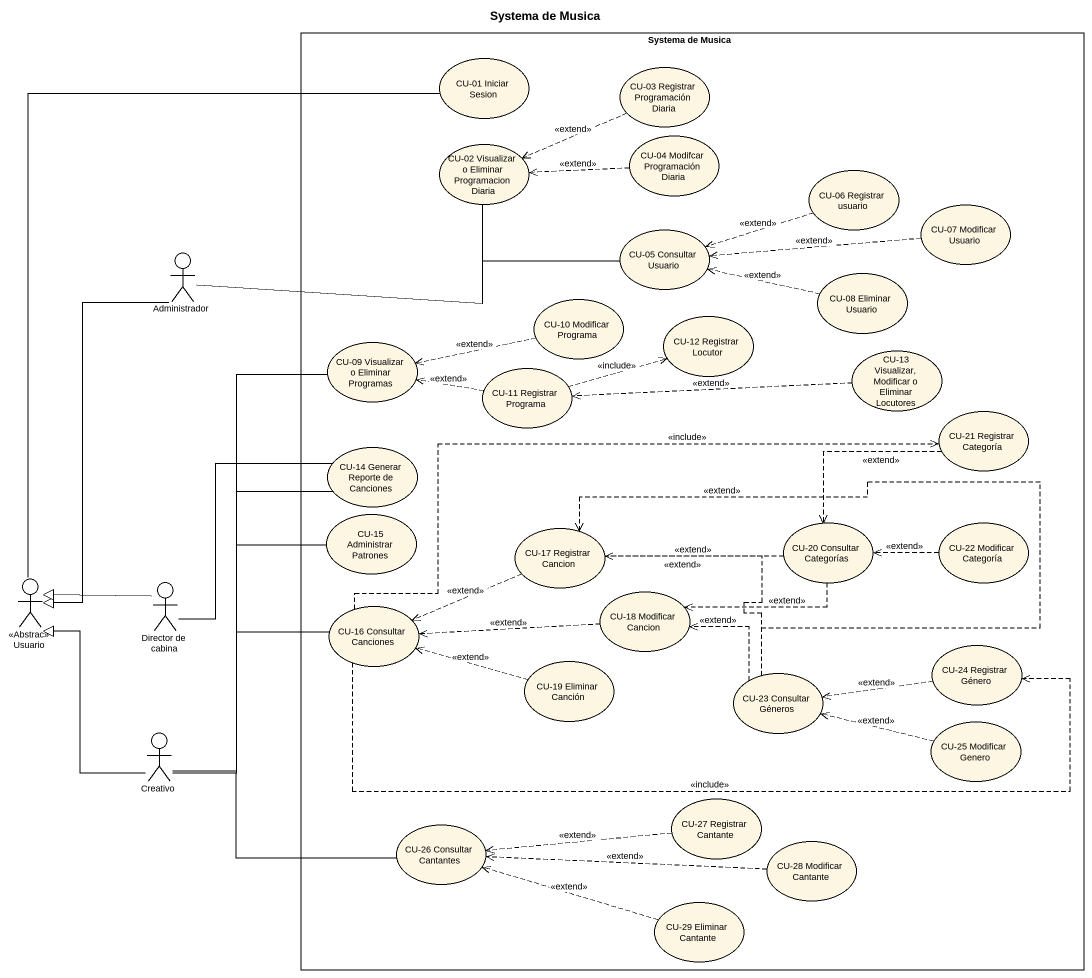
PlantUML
@startuml
title Systema de Musica
rectangle "Systema de Musica" as Systema_de_Musica {
  usecase "CU-01 Iniciar Sesion" as CU_01_Iniciar_Sesion
  usecase "CU-03 Registrar Programación Diaria" as CU_03_Registrar
  usecase "CU-02 Visualizar o Eliminar Programacion Diaria" as CU_02_Visualizar_o_Eliminar
  usecase "CU-04 Modifcar Programación Diaria" as CU_04_Modifcar_Programación
  usecase "CU-06 Registrar usuario" as CU_06_Registrar_usuario
  usecase "CU-05 Consultar Usuario" as CU_05_Consultar_Usuario
  usecase "CU-07 Modificar Usuario" as CU_07_Modificar_Usuario
  usecase "CU-08 Eliminar Usuario" as CU_08_Eliminar_Usuario
  usecase "CU-10 Modificar Programa" as CU_10_Modificar_Programa
  usecase "CU-12 Registrar Locutor" as CU_12_Registrar_Locutor
  usecase "CU-09 Visualizar o Eliminar Programas" as CU_09_Visualizar_o_Eliminar
  usecase "CU-13 Visualizar, Modificar o Eliminar Locutores" as CU_13_Visualizar_Modificar
  usecase "CU-11 Registrar Programa" as CU_11_Registrar_Programa
  usecase "CU-21 Registrar Categoría" as CU_21_Registrar_Categoría
  usecase "CU-14 Generar Reporte de Canciones" as CU_14_Generar_Reporte_de
  usecase "CU-15 Administrar Patrones" as CU_15_Administrar_Patrones
  usecase "CU-17 Registrar Cancion" as CU_17_Registrar_Cancion
  usecase "CU-20 Consultar Categorías" as CU_20_Consultar_Categorías
  usecase "CU-22 Modificar Categoría" as CU_22_Modificar_Categoría
  usecase "CU-16 Consultar Canciones" as CU_16_Consultar_Canciones
  usecase "CU-18 Modificar Cancion" as CU_18_Modificar_Cancion
  usecase "CU-19 Eliminar Canción" as CU_19_Eliminar_Canción
  usecase "CU-24 Registrar Género" as CU_24_Registrar_Género
  usecase "CU-23 Consultar Géneros" as CU_23_Consultar_Géneros
  usecase "CU-25 Modificar Genero" as CU_25_Modificar_Genero
  usecase "CU-27 Registrar Cantante" as CU_27_Registrar_Cantante
  usecase "CU-26 Consultar Cantantes" as CU_26_Consultar_Cantantes
  usecase "CU-28 Modificar Cantante" as CU_28_Modificar_Cantante
  usecase "CU-29 Eliminar Cantante" as CU_29_Eliminar_Cantante
}
actor Administrador
actor Usuario <<Abstrac>>
actor "Director de cabina" as Director_de_cabina
actor Creativo
CU_01_Iniciar_Sesion -- Usuario
CU_03_Registrar .left.> CU_02_Visualizar_o_Eliminar : <<extend>>
CU_02_Visualizar_o_Eliminar -left- Administrador
CU_04_Modifcar_Programación .left.> CU_02_Visualizar_o_Eliminar : <<extend>>
CU_06_Registrar_usuario .left.> CU_05_Consultar_Usuario : <<extend>>
CU_05_Consultar_Usuario -left- Administrador
CU_07_Modificar_Usuario .left.> CU_05_Consultar_Usuario : <<extend>>
Administrador --|> Usuario
CU_08_Eliminar_Usuario .left.> CU_05_Consultar_Usuario : <<extend>>
CU_10_Modificar_Programa .left.> CU_09_Visualizar_o_Eliminar : <<extend>>
CU_09_Visualizar_o_Eliminar -- Creativo
CU_13_Visualizar_Modificar .left.> CU_11_Registrar_Programa : <<extend>>
CU_11_Registrar_Programa .right.> CU_12_Registrar_Locutor : <<include>>
CU_11_Registrar_Programa .left.> CU_09_Visualizar_o_Eliminar : <<extend>>
CU_21_Registrar_Categoría ..> CU_20_Consultar_Categorías : <<extend>>
CU_14_Generar_Reporte_de -- Director_de_cabina
CU_14_Generar_Reporte_de -- Creativo
CU_15_Administrar_Patrones -- Creativo
CU_17_Registrar_Cancion .left.> CU_16_Consultar_Canciones : <<extend>>
CU_20_Consultar_Categorías .left.> CU_17_Registrar_Cancion : <<extend>>
CU_20_Consultar_Categorías .left.> CU_18_Modificar_Cancion : <<extend>>
CU_22_Modificar_Categoría .left.> CU_20_Consultar_Categorías : <<extend>>
Director_de_cabina -left-|> Usuario
CU_16_Consultar_Canciones .right.> CU_21_Registrar_Categoría : <<include>>
CU_16_Consultar_Canciones .right.> CU_24_Registrar_Género : <<include>>
CU_16_Consultar_Canciones -- Creativo
CU_18_Modificar_Cancion .left.> CU_16_Consultar_Canciones : <<extend>>
CU_19_Eliminar_Canción .left.> CU_16_Consultar_Canciones : <<extend>>
CU_24_Registrar_Género .left.> CU_23_Consultar_Géneros : <<extend>>
CU_23_Consultar_Géneros .up.> CU_17_Registrar_Cancion : <<extend>>
CU_23_Consultar_Géneros .up.> CU_17_Registrar_Cancion : <<extend>>
CU_23_Consultar_Géneros .up.> CU_18_Modificar_Cancion : <<extend>>
Creativo -up-|> Usuario
CU_25_Modificar_Genero .left.> CU_23_Consultar_Géneros : <<extend>>
CU_27_Registrar_Cantante .left.> CU_26_Consultar_Cantantes : <<extend>>
CU_26_Consultar_Cantantes -left- Creativo
CU_28_Modificar_Cantante .left.> CU_26_Consultar_Cantantes : <<extend>>
CU_29_Eliminar_Cantante .left.> CU_26_Consultar_Cantantes : <<extend>>
@enduml
